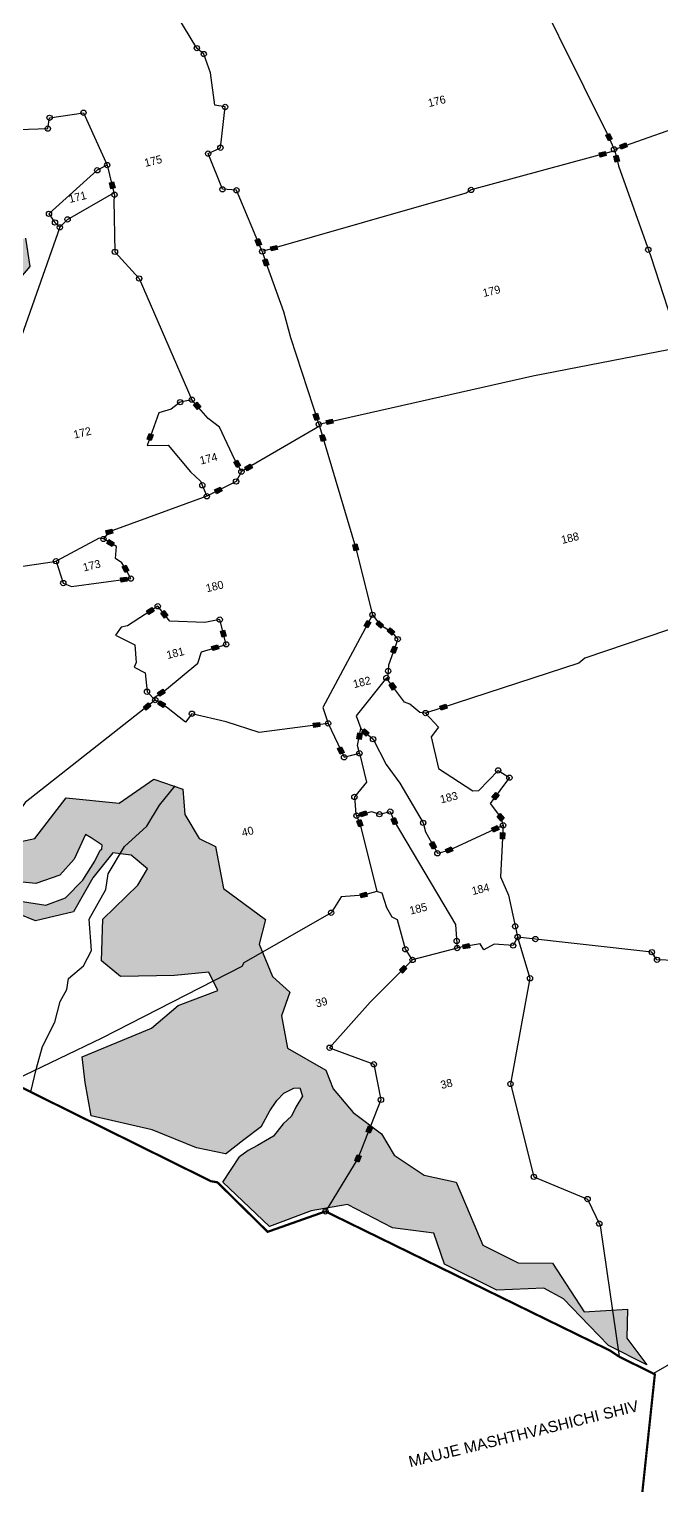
# Model space of a CAD drawing. Header units: metres. Extents: x 314244 to 319090, y 1897847 to 1902845.
# Drawn here: x 317015 to 317753, y 1900184 to 1901882 of the extents above; entities that cross this region are included whole.
import ezdxf

# ---------------------------------------------------------------- set-up
doc = ezdxf.new("R2010")
doc.units = ezdxf.units.M
doc.header["$MEASUREMENT"] = 0
for name, color, linetype in [('LINE_WATER', 4, 'Continuous'), ('POLY_HATCH', 12, 'Continuous'), ('POLY_PARCEL', 6, 'Continuous'), ('SYM_STONE', 1, 'Continuous'), ('TEXT_MAPOUT', 7, 'Continuous'), ('TEXT_PARCEL', 7, 'Continuous'), ('V_BOUND_LINE', 7, 'Continuous')]:
    doc.layers.add(name, color=color, linetype=linetype)
doc.styles.get("Standard").update_dxf_attribs({"font": 'arial.ttf'})
doc.styles.add('TEXT_MAP', font='KRDEV050.TTF')

# ---------------------------------------------------------------- blocks, each defined once
blk = doc.blocks.new('STONE')
blk.add_circle((0, 0), 0.851)
blk = doc.blocks.new('STONESQUAREFILLED')
blk.add_hatch(color=256).paths.add_polyline_path([(0.7, -0.48), (0.7, 0.48), (-0.7, 0.48), (-0.7, -0.48)])
blk.add_lwpolyline([(-0.7, 0.48), (0.7, 0.48), (0.7, -0.48), (-0.7, -0.48)], close=True)

msp = doc.modelspace()

# ---------------------------------------------------------------- hatches: boundary and pattern name
at = {"layer": 'POLY_HATCH'}
h = msp.add_hatch(dxfattribs=at)
h.set_pattern_fill('ZIGZAG', color=256, scale=5.181519, angle=13.8093, style=0)
h.set_pattern_definition([(13.80926, (316196.78, 1897551.823), (12.049036, 19.90258), [16.45132, -16.45132]), (103.80926, (316212.756, 1897555.75), (-19.90258, 12.049036), [16.45132, -16.45132])])
h.paths.add_polyline_path([(316860.9, 1901355), (316893.2, 1901366.6), (316904.2, 1901412.5), (316925.4, 1901443.2), (316962.7, 1901467.3), (316960.1, 1901496.1), (316967.4, 1901527.4), (317003.3, 1901567.3), (317004.9, 1901592.4), (317015.9, 1901605.2), (317010.6, 1901638.2), (316969.3, 1901623.6), (316937.9, 1901624.4), (316854.3, 1901584), (316825.7, 1901596.8), (316816.5, 1901636.1), (316828.3, 1901668.5), (316804.9, 1901696.3), (316791.4, 1901726.5), (316789, 1901767.5), (316751, 1901815.1), (316743.1, 1901845.8), (316749.9, 1901902), (316735.1, 1901931.1), (316725.1, 1901953.3), (316735.1, 1901990), (316730.6, 1902023.3), (316696.8, 1902076.7), (316694, 1902112.8), (316647.1, 1902121), (316610.7, 1902109.3), (316571.2, 1902126.6), (316557.3, 1902148.7), (316503.8, 1902180.3), (316497.9, 1902199.5), (316494.3, 1902232.1), (316466.3, 1902249), (316457, 1902268.9), (316452.4, 1902295.7), (316456, 1902312.3), (316411.2, 1902338.1), (316402.4, 1902355.7), (316392, 1902380.2), (316366.5, 1902409.8), (316337.9, 1902438.8), (316332.3, 1902464.9), (316314.5, 1902456.8), (316315.5, 1902447.8), (316323, 1902415.3), (316359.1, 1902392.3), (316356.4, 1902365.4), (316332.7, 1902341.4), (316344.4, 1902295.4), (316390, 1902282.8), (316370.4, 1902255.7), (316358.2, 1902250), (316361.7, 1902238.1), (316367, 1902223.1), (316379.1, 1902204), (316397.6, 1902192.1), (316412.6, 1902190.9), (316425.9, 1902186.8), (316439.5, 1902177.9), (316446.8, 1902161.7), (316456.2, 1902143.5), (316470, 1902130.6), (316493.1, 1902123.2), (316516.7, 1902127.8), (316555.9, 1902088.5), (316619.2, 1902073), (316667.1, 1902094.1), (316663.6, 1902070.2), (316684.3, 1902033.7), (316639.5, 1902010.2), (316591.4, 1901970.5), (316593.1, 1901939), (316619.3, 1901896.6), (316655.5, 1901863), (316641.3, 1901820.4), (316652.8, 1901775.2), (316695, 1901743.8), (316707.3, 1901756.7), (316720.3, 1901764.6), (316735.5, 1901766.7), (316755, 1901766.8), (316761.1, 1901761.3), (316752.4, 1901752.1), (316740.7, 1901745.3), (316723.9, 1901740.4), (316714.8, 1901735.8), (316708.7, 1901733.6), (316703.7, 1901696.4), (316736, 1901658.7), (316778.2, 1901656.6), (316772.3, 1901632.9), (316743.9, 1901605.3), (316757.3, 1901562.2), (316807.6, 1901527.3), (316857.9, 1901538.5), (316924, 1901554.3), (316929.5, 1901579.5), (316948.5, 1901586.2), (316989.5, 1901605.5), (316999.1, 1901607.5), (316961.4, 1901558.3), (316933.8, 1901491.3), (316886.9, 1901469.7), (316865.6, 1901413.2), (316831.2, 1901419.6), (316797.4, 1901427.1), (316766.4, 1901380.3), (316761.6, 1901357.8), (316765.1, 1901339.9), (316768, 1901331.2), (316775.6, 1901326), (316784.2, 1901316.3), (316789, 1901297.1), (316793.5, 1901275.5), (316786.5, 1901281.6), (316777.7, 1901292), (316764.8, 1901302.9), (316756.4, 1901318.1), (316756.4, 1901333.8), (316691.7, 1901338.5), (316647.2, 1901297.3), (316639.1, 1901246.4), (316629.1, 1901216.1), (316637.7, 1901213.2), (316645.2, 1901208), (316649.6, 1901199.7), (316655.6, 1901201.1), (316660.6, 1901206.3), (316666.4, 1901221), (316671.6, 1901238), (316680, 1901254.9), (316690.7, 1901268.6), (316713.7, 1901283.6), (316752, 1901300.1), (316755.1, 1901293.8), (316743.1, 1901288.5), (316731.1, 1901280), (316716.5, 1901249.8), (316718.4, 1901216.6), (316734.9, 1901184.6), (316731.2, 1901183.7), (316729.7, 1901186.4), (316712.5, 1901202.6), (316704, 1901208.3), (316692.7, 1901206.3), (316682.1, 1901188.8), (316669, 1901184.8), (316657.2, 1901188.2), (316647.9, 1901174.9), (316641.1, 1901148.2), (316650.2, 1901111.2), (316670.8, 1901081.8), (316699.9, 1901071.7), (316721.1, 1901065.2), (316740.7, 1901059), (316739.5, 1901050.9), (316723.7, 1901051.7), (316713.7, 1901047.7), (316715.5, 1901034), (316727, 1901006.3), (316739.1, 1900982.6), (316760.8, 1900964.4), (316796, 1900958.2), (316815.1, 1900960.5), (316831.5, 1900966.9), (316845.8, 1900969.7), (316852.2, 1900959.5), (316847.4, 1900950.4), (316840.1, 1900947.9), (316828.9, 1900942.8), (316812.6, 1900938.8), (316811.8, 1900926), (316810.8, 1900917.2), (316804.6, 1900917.2), (316792.9, 1900919.8), (316775.4, 1900924.1), (316740.4, 1900935.9), (316716.2, 1900954.3), (316698.6, 1900981.3), (316696.7, 1901005.1), (316697, 1901029.5), (316693.3, 1901044.3), (316679.7, 1901055), (316662.4, 1901068), (316644.2, 1901084.7), (316633.4, 1901106.3), (316623.1, 1901128.9), (316623.4, 1901153.3), (316635.1, 1901178.9), (316639.6, 1901189.4), (316615.7, 1901213.6), (316581.5, 1901207.2), (316560.7, 1901162.1), (316574.1, 1901119), (316595.9, 1901074.7), (316638.2, 1901042.7), (316675.4, 1901024.8), (316679.8, 1900975.4), (316716.9, 1900928.4), (316776.5, 1900904.7), (316820, 1900900.4), (316800.4, 1900883.1), (316757.6, 1900868.1), (316764.3, 1900816), (316797.6, 1900787.5), (316864.6, 1900773.7), (316929.5, 1900777.9), (316989.4, 1900809.2), (317003.2, 1900850.1), (317022.5, 1900842.4), (317066.5, 1900852.8), (317089.4, 1900892.7), (317112.7, 1900921.5), (317133.9, 1900919), (317152.8, 1900903.1), (317141.8, 1900883.8), (317100.9, 1900844.3), (317099.5, 1900795.9), (317121.4, 1900777.4), (317184.6, 1900778.8), (317224.5, 1900782.6), (317235, 1900761.3), (317188.7, 1900743.9), (317157.6, 1900717.3), (317076.9, 1900683.7), (317080.2, 1900653.8), (317087.2, 1900615.2), (317158.4, 1900598.8), (317210.1, 1900577.9), (317243.9, 1900570.7), (317265.5, 1900587.7), (317286.1, 1900602.9), (317295.8, 1900621), (317303.8, 1900633.1), (317311.9, 1900641.4), (317323.8, 1900647.4), (317330.8, 1900647.6), (317333.9, 1900638.2), (317326.1, 1900625.3), (317320.9, 1900614.6), (317311.2, 1900605.9), (317299.9, 1900591.4), (317281.4, 1900580.6), (317270.3, 1900574.7), (317260.1, 1900567.2), (317241, 1900537.9), (317295.3, 1900486.2), (317343.9, 1900504.2), (317386.2, 1900511.8), (317438.6, 1900484.7), (317486.7, 1900478.3), (317499.2, 1900442.2), (317560.5, 1900411.7), (317615.3, 1900414.3), (317638.2, 1900401.7), (317668.1, 1900370.7), (317690.4, 1900347.5), (317735.2, 1900325), (317711.8, 1900356), (317712.8, 1900389.8), (317662.2, 1900386.6), (317625.2, 1900443.3), (317585.1, 1900443.6), (317543.9, 1900464.5), (317529.3, 1900499.3), (317513, 1900537.7), (317475.7, 1900545.9), (317440.5, 1900569.1), (317425.8, 1900594.2), (317392.7, 1900618.8), (317369.3, 1900646.5), (317361.1, 1900668.3), (317316.3, 1900694.1), (317309.1, 1900731.5), (317318.9, 1900759.3), (317298.6, 1900777.4), (317283.3, 1900815.2), (317290.4, 1900844), (317241.5, 1900880), (317232.2, 1900929), (317213.3, 1900938.5), (317196.4, 1900966.3), (317194.3, 1900996), (317160.3, 1901007.5), (317119.9, 1900979.4), (317058.1, 1900985.6), (317021.6, 1900938.2), (316983.5, 1900930.1), (316930.5, 1900936.8), (316880, 1900975.7), (316861.2, 1901004.6), (316822.5, 1901022.2), (316797.4, 1901053.5), (316797.4, 1901087.9), (316760.9, 1901119.7), (316761.1, 1901137.1), (316772.3, 1901158.8), (316777.4, 1901212.2), (316805.5, 1901247.8), (316833.4, 1901254.2), (316837.1, 1901280.6), (316840.4, 1901331.1)])
h.paths.add_polyline_path([(317080.7, 1900943.2), (317087.2, 1900939.3), (317100.3, 1900930.7), (317099.9, 1900925.9), (317097.8, 1900924.6), (317091.5, 1900912.1), (317077.4, 1900889.8), (317057.3, 1900869.2), (317034.4, 1900860.5), (317007.4, 1900864.8), (316987, 1900877.8), (316985.7, 1900889.3), (316996.1, 1900888.7), (317022.7, 1900885.8), (317050.8, 1900895.8), (317067.5, 1900914.1)], flags=16)
h.paths.add_polyline_path([(316601.6, 1901663), (316588.9, 1901702.1), (316562.6, 1901726.8), (316524.9, 1901723.1), (316513.3, 1901738), (316540.1, 1901761.1), (316557.7, 1901786.8), (316551.7, 1901833.7), (316492.5, 1901872.4), (316490.5, 1901903.1), (316470.5, 1901926.9), (316417.4, 1901956.1), (316429.5, 1901989), (316400.1, 1902041.2), (316377.3, 1902066.7), (316322.8, 1902061.3), (316293.4, 1902024.1), (316255.5, 1902041.1), (316197.1, 1902011.5), (316141.1, 1901972.6), (316137.7, 1902014), (316153.2, 1902033.1), (316117.6, 1902055.5), (316170.3, 1902090.5), (316126.9, 1902117.8), (316077.4, 1902066.4), (316073.6, 1902020.7), (316102.2, 1901995), (316107.2, 1901973.2), (316096, 1901915.1), (316116.4, 1901912.5), (316192.9, 1901942.2), (316228.5, 1901947.3), (316266.6, 1901932), (316316.8, 1901923.8), (316346.7, 1901935.5), (316374.4, 1901929.8), (316378, 1901906.9), (316410.8, 1901880.6), (316439.8, 1901836.5), (316478.5, 1901806), (316483.6, 1901786.7), (316473.8, 1901752.4), (316483.7, 1901717.2), (316474.3, 1901687.9), (316479.3, 1901662.8), (316476.2, 1901627.8), (316459.8, 1901607.2), (316417.3, 1901597.1), (316385.8, 1901562.3), (316373.3, 1901470), (316380, 1901404.8), (316407.8, 1901389), (316424.2, 1901344.7), (316446.6, 1901350.8), (316429.1, 1901409.5), (316388.9, 1901440.6), (316453.3, 1901470.5), (316449, 1901500.7), (316506.9, 1901502.1), (316539.3, 1901487.4), (316543.4, 1901453.5), (316596.9, 1901452.6), (316637.7, 1901488.9), (316647.5, 1901521.3), (316638.4, 1901590.7)])
h.paths.add_polyline_path([(316537.2, 1901601.3), (316543.8, 1901589.8), (316542, 1901589.3), (316543.3, 1901584), (316541, 1901562.8), (316530.4, 1901545.2), (316504.2, 1901529.4), (316482.1, 1901527.7), (316477.7, 1901537.9), (316487.5, 1901551.5), (316503.9, 1901561.2), (316523.9, 1901579.2)], flags=17)

# ---------------------------------------------------------------- linework, layer by layer
at = {"layer": 'LINE_WATER'}
msp.add_lwpolyline([(317016.9, 1900643.1), (317023.4, 1900670.7), (317030.4, 1900696), (317045, 1900724.3), (317051, 1900748.4), (317058.8, 1900762.2), (317060.8, 1900775.1), (317078.4, 1900789.9), (317087.7, 1900807.8), (317084.9, 1900844.4), (317104.5, 1900879), (317107.3, 1900897.1), (317126.1, 1900929), (317152.1, 1900952.8), (317166.8, 1900977.1), (317185.2, 1900999.9)], dxfattribs=at)
at = {"layer": 'POLY_HATCH'}
for points in [[(317010.6, 1901638.2), (317015.9, 1901605.2), (317004.9, 1901592.4)], [(316983.5, 1900930.1), (317021.6, 1900938.2), (317058.1, 1900985.6), (317119.9, 1900979.4), (317160.3, 1901007.5), (317194.3, 1900996), (317196.4, 1900966.3), (317213.3, 1900938.5), (317232.2, 1900929), (317241.5, 1900880), (317290.4, 1900844), (317283.3, 1900815.2), (317298.6, 1900777.4), (317318.9, 1900759.3), (317309.1, 1900731.5), (317316.3, 1900694.1), (317361.1, 1900668.3), (317369.3, 1900646.5), (317392.7, 1900618.8), (317425.8, 1900594.2), (317440.5, 1900569.1), (317475.7, 1900545.9), (317513, 1900537.7), (317529.3, 1900499.3), (317543.9, 1900464.5), (317585.1, 1900443.6), (317625.2, 1900443.3), (317662.2, 1900386.6), (317712.8, 1900389.8), (317711.8, 1900356), (317735.2, 1900325), (317690.4, 1900347.5), (317668.1, 1900370.7), (317638.2, 1900401.7), (317615.3, 1900414.3), (317560.5, 1900411.7), (317499.2, 1900442.2), (317486.7, 1900478.3), (317438.6, 1900484.7), (317386.2, 1900511.8), (317343.9, 1900504.2), (317295.3, 1900486.2), (317241, 1900537.9), (317260.1, 1900567.2)], [(317087.2, 1900615.2), (317080.2, 1900653.8), (317076.9, 1900683.7), (317157.6, 1900717.3), (317188.7, 1900743.9), (317235, 1900761.3), (317224.5, 1900782.6), (317184.6, 1900778.8), (317121.4, 1900777.4), (317099.5, 1900795.9), (317100.9, 1900844.3), (317141.8, 1900883.8), (317152.8, 1900903.1), (317133.9, 1900919), (317112.7, 1900921.5), (317089.4, 1900892.7), (317066.5, 1900852.8), (317022.5, 1900842.4), (317003.2, 1900850.1)], [(317243.9, 1900570.7), (317265.5, 1900587.7), (317286.1, 1900602.9), (317295.8, 1900621), (317303.8, 1900633.1), (317311.9, 1900641.4), (317323.8, 1900647.4), (317330.8, 1900647.6), (317333.9, 1900638.2), (317326.1, 1900625.3), (317320.9, 1900614.6), (317311.2, 1900605.9), (317299.9, 1900591.4), (317281.4, 1900580.6), (317270.3, 1900574.7), (317260.1, 1900567.2)], [(317243.9, 1900570.7), (317210.1, 1900577.9), (317158.4, 1900598.8), (317087.2, 1900615.2)]]:
    msp.add_lwpolyline(points, dxfattribs=at)
msp.add_lwpolyline([(317100.3, 1900930.7), (317087.2, 1900939.3), (317080.7, 1900943.2), (317067.5, 1900914.1), (317050.8, 1900895.8), (317022.7, 1900885.8), (316996.1, 1900888.7), (316985.7, 1900889.3), (316987, 1900877.8), (317007.4, 1900864.8), (317034.4, 1900860.5), (317057.3, 1900869.2), (317077.4, 1900889.8), (317091.5, 1900912.1), (317097.8, 1900924.6), (317099.9, 1900925.9)], close=True, dxfattribs=at)
at = {"layer": 'POLY_PARCEL'}
for points in [[(317574.1, 1901991.8), (317691.1, 1901756), (317697, 1901741.7)], [(317286.8, 1901622.6), (317256.8, 1901694), (317240.4, 1901695.1), (317223.7, 1901736.7), (317238, 1901743.6), (317243.5, 1901791.1), (317231.5, 1901793.2), (317226.3, 1901830.9), (317218.6, 1901852.8), (317210.5, 1901859.7), (317179.6, 1901910.9), (317176.1, 1901915.9)], [(317697, 1901741.7), (317900.2, 1901813), (317903.6, 1901816.6), (318105.3, 1901874.8)], [(316851.3, 1901791), (316925.8, 1901784.5), (316956.4, 1901738.9), (316991.6, 1901764.4), (317036.8, 1901765.9), (317038.8, 1901778.5), (317078.3, 1901784.4), (317106, 1901723.4)], [(317697.8, 1901739.9), (317530.3, 1901694.4), (317524.6, 1901690.7)], [(317697, 1901741.7), (317697.8, 1901739.9)], [(317697.8, 1901739.9), (317702.1, 1901722.5), (317739.8, 1901616.8), (317773.8, 1901512.6)], [(317106, 1901723.4), (317094.4, 1901717.3), (317038.1, 1901666.5), (317045.1, 1901656.4), (317050.8, 1901650.8)], [(317106, 1901723.4), (317113.9, 1901691.1)], [(317050.8, 1901650.8), (317059.8, 1901660.1), (317113.9, 1901691.1)], [(317113.9, 1901691.1), (317114.5, 1901688.8), (317113.8, 1901682.1), (317115, 1901622.2), (317143.3, 1901591.2), (317204.7, 1901449.9)], [(317524.6, 1901690.7), (317461.5, 1901672.8), (317286.8, 1901622.6)], [(317050.8, 1901650.8), (317006, 1901523.8)], [(317286.8, 1901622.6), (317290.9, 1901609.8), (317311.6, 1901552.8), (317319.6, 1901522.4), (317352.7, 1901421.2)], [(317352.7, 1901421.2), (317602.2, 1901477.6), (317760.4, 1901508.3), (317773.8, 1901512.6)], [(317204.7, 1901449.9), (317191, 1901447), (317180.7, 1901439), (317166.2, 1901434.5), (317152.7, 1901396.4), (317177.2, 1901396.8), (317203.1, 1901365.7)], [(317262.5, 1901366), (317254.9, 1901379.9), (317236.8, 1901417.9), (317223.6, 1901427.8), (317204.7, 1901449.9)], [(317353.4, 1901418.9), (317262.5, 1901366)], [(317352.7, 1901421.2), (317353.4, 1901418.9)], [(317353.4, 1901418.9), (317395.7, 1901277.8), (317415.3, 1901199.1)], [(317203.1, 1901365.7), (317214.9, 1901354.9), (317222.1, 1901337.3)], [(317262.5, 1901366), (317256.2, 1901354.5), (317222.1, 1901337.3)], [(317222.1, 1901337.3), (317108.4, 1901295.8), (317101.6, 1901287.5)], [(317101.6, 1901287.5), (317096.7, 1901288.3), (317046.3, 1901261.6)], [(317046.3, 1901261.6), (317054.8, 1901236.1), (317064.2, 1901232.1), (317133.5, 1901241.3), (317127.5, 1901252.8), (317123.2, 1901259.9), (317115.6, 1901264.6), (317117, 1901278.9), (317101.6, 1901287.5)], [(317046.3, 1901261.6), (317044.7, 1901260.7), (316909.6, 1901240.9), (316903, 1901233.3)], [(317872.5, 1901224.7), (317855.8, 1901214), (317662.9, 1901148.7), (317656.1, 1901142.9), (317477.3, 1901084.6)], [(317415.3, 1901199.1), (317357.4, 1901090.9), (317363.6, 1901072.6)], [(317415.3, 1901199.1), (317423.9, 1901187.8), (317437, 1901179.8), (317444.8, 1901170.8), (317434.1, 1901140.5), (317432.9, 1901123.8)], [(317432.9, 1901123.8), (317431.6, 1901125.6), (317396.3, 1901081.3), (317401.6, 1901066.5)], [(317477.3, 1901084.6), (317470.7, 1901085.3), (317458.8, 1901094.9), (317452.5, 1901097.4), (317432.9, 1901123.8)], [(317162, 1901099.8), (317010.4, 1900980.3), (317003.5, 1900970.2), (316996.3, 1900966.8)], [(317363.6, 1901072.6), (317283.1, 1901061.8), (317244.6, 1901074.5), (317204.8, 1901083.8), (317197.4, 1901073.9), (317175.3, 1901091.4), (317162, 1901099.8)], [(317477.3, 1901084.6), (317492.4, 1901068.2), (317483.7, 1901056.8), (317492.3, 1901019.9), (317532.5, 1900994.1), (317539.3, 1900994.3), (317561.9, 1901017.8), (317575, 1901009.3), (317552.4, 1900979.2), (317564.8, 1900963.1)], [(317363.6, 1901072.6), (317382.2, 1901033), (317400.1, 1901037.7)], [(317400.1, 1901037.7), (317397.7, 1901046.7), (317401.6, 1901066.5)], [(317401.6, 1901066.5), (317416, 1901054.2), (317431.4, 1901024.5), (317447.3, 1901002.9), (317474.4, 1900956.6), (317477.1, 1900946), (317491, 1900921.2), (317504.8, 1900924.9), (317567.6, 1900953.8)], [(317400.1, 1901037.7), (317408.2, 1901004.1), (317394.2, 1900986.8), (317395.8, 1900966.7), (317396.7, 1900964.9)], [(317396.7, 1900964.9), (317414.2, 1900969.7), (317423.4, 1900966.7), (317436.1, 1900969.8), (317440.8, 1900958.6), (317512, 1900838.2), (317514.1, 1900810.7)], [(317396.7, 1900964.9), (317400.6, 1900956.1), (317420.5, 1900876.6)], [(317564.8, 1900963.1), (317567.6, 1900953.8)], [(317567.6, 1900953.8), (317564.8, 1900893.7), (317573.8, 1900872.5), (317583.9, 1900825.8), (317584.6, 1900823.5)], [(317420.5, 1900876.6), (317404.9, 1900872.5), (317378.9, 1900870.2), (317367.1, 1900851.9), (317265.2, 1900793.5), (317262.9, 1900789.3), (317099.8, 1900705.8), (316999.3, 1900657.4), (316996.6, 1900652.9)], [(317462.1, 1900796.8), (317453.7, 1900809.2), (317444.4, 1900843.4), (317438.1, 1900846.5), (317432.1, 1900857.5), (317426.5, 1900874.7), (317420.5, 1900876.6)], [(317584.6, 1900823.5), (317579.4, 1900813.6), (317557.4, 1900815.3), (317545, 1900808.5), (317540.8, 1900815.6), (317516.5, 1900811.3), (317514.1, 1900810.7)], [(317584.6, 1900823.5), (317599, 1900775.5), (317576.3, 1900652.3), (317603.5, 1900544), (317666.2, 1900518.1), (317680.8, 1900487.2), (317702.9, 1900334.4)], [(317768.1, 1900796.1), (317747.1, 1900797), (317741.1, 1900805.9), (317584.6, 1900823.5)], [(317462.1, 1900796.8), (317412.6, 1900747.7), (317365.4, 1900694.5), (317416.9, 1900675.2), (317425.2, 1900633.8), (317398.3, 1900565.5), (317360.5, 1900503.7)], [(317514.1, 1900810.7), (317462.1, 1900796.8)], [(317914.2, 1900409.3), (317890.3, 1900399.4), (317743, 1900314.6)]]:
    msp.add_lwpolyline(points, dxfattribs=at)
msp.add_lwpolyline([(317162, 1901099.8), (317161.4, 1901103), (317175.3, 1901112.4), (317211.5, 1901142.8), (317216.1, 1901156), (317244.7, 1901164.7), (317237.2, 1901193.5), (317219.7, 1901190.1), (317179, 1901191.8), (317164.9, 1901209.1), (317129.5, 1901186.2), (317122.1, 1901184.8), (317115.5, 1901175.5), (317138.3, 1901164.1), (317139.9, 1901143.7), (317137.6, 1901138.2), (317150.4, 1901131.6), (317152.4, 1901109.5)], close=True, dxfattribs=at)
at = {"layer": 'V_BOUND_LINE', "const_width": 2.59}
for points in [[(317360.5, 1900503.7), (317293.1, 1900479.9), (317234.5, 1900537.6), (317227, 1900538.9), (316996.6, 1900652.9)], [(317702.9, 1900334.4), (317692.1, 1900341.6), (317360.5, 1900503.7)], [(317743, 1900314.6), (317702.9, 1900334.4)], [(317720.4, 1900019.5), (317721.2, 1900037.8), (317727.9, 1900133.7), (317730.3, 1900179.1), (317744.6, 1900313.8), (317743, 1900314.6)]]:
    msp.add_lwpolyline(points, dxfattribs=at)

# ---------------------------------------------------------------- block references
at = {"layer": 'SYM_STONE', "ltscale": 10}
for name, p, xscale, yscale, zscale, rotation in [('STONE', (317210.5, 1901859.7), 3.627062953064763, 3.627062953064763, 3.627062953064763, 13.80925698657685), ('STONE', (317094.4, 1901717.3), 3.627062953064763, 3.627062953064763, 3.627062953064763, 13.80925698657685), ('STONE', (317059.8, 1901660.1), 3.627062953064763, 3.627062953064763, 3.627062953064763, 13.80925698657685), ('STONE', (317191, 1901447), 3.627062953064763, 3.627062953064763, 3.627062953064763, 13.80925698657685), ('STONESQUAREFILLED', (317210.8, 1901442.7), 5.181518504378233, 5.181518504378233, 5.181518504378233, 310.6350899650699), ('STONESQUAREFILLED', (317156.2, 1901406.4), 5.181518504378233, 5.181518504378233, 5.181518504378233, 250.5188876088632), ('STONESQUAREFILLED', (317257.5, 1901375.2), 5.181518504378233, 5.181518504378233, 5.181518504378233, 298.7311187895483), ('STONESQUAREFILLED', (317271, 1901370.9), 5.181518504378234, 5.181518504378234, 5.181518504378234, 30.19944251260612), ('STONE', (317101.6, 1901287.5), 3.627062953064763, 3.627062953064763, 3.627062953064763, 13.80925698657685), ('STONESQUAREFILLED', (317127.5, 1901252.8), 5.181518504378234, 5.181518504378234, 5.181518504378234, 297.5731306515918), ('STONE', (317433.6, 1901133.6), 3.627062953064763, 3.627062953064763, 3.627062953064763, 13.80925698657685), ('STONE', (317431.6, 1901125.6), 3.627062953064763, 3.627062953064763, 3.627062953064763, 13.80925698657685), ('STONE', (317152.4, 1901109.5), 3.627062953064763, 3.627062953064763, 3.627062953064763, 13.80925698657685), ('STONE', (317204.8, 1901083.8), 3.627062953064763, 3.627062953064763, 3.627062953064763, 13.80925698657685), ('STONESQUAREFILLED', (317400.1, 1901057.7), 5.181518504378234, 5.181518504378234, 5.181518504378234, 80.42396764175102), ('STONESQUAREFILLED', (317407, 1901061.9), 5.181518504378232, 5.181518504378232, 5.181518504378232, 139.2284349456449), ('STONESQUAREFILLED', (317404.9, 1900967.1), 5.181518504378233, 5.181518504378233, 5.181518504378233, 17.33221776913926), ('STONESQUAREFILLED', (317400.6, 1900956.1), 5.181518504378233, 5.181518504378233, 5.181518504378233, 289.7201984944725), ('STONESQUAREFILLED', (317440.8, 1900958.6), 5.181518504378234, 5.181518504378234, 5.181518504378234, 290.8605056134774), ('STONESQUAREFILLED', (317485.9, 1900930.4), 5.181518504378234, 5.181518504378234, 5.181518504378234, 299.2551437417455), ('STONE', (317579.4, 1900813.6), 3.627062953064763, 3.627062953064763, 3.627062953064763, 13.80925698657685), ('STONE', (317679.8, 1900489.5), 3.627062953064763, 3.627062953064763, 3.627062953064763, 13.80925698657685)]:
    msp.add_blockref(name, p, dxfattribs=dict(at, xscale=xscale, yscale=yscale, zscale=zscale, rotation=rotation))
at = {"layer": 'SYM_STONE'}
for name, p, xscale, yscale, zscale, rotation in [('STONE', (317218.6, 1901852.8), 3.627062953064763, 3.627062953064763, 3.627062953064763, 13.80925698657685), ('STONE', (317038.8, 1901778.5), 3.627062953064763, 3.627062953064763, 3.627062953064763, 13.80925698657685), ('STONE', (317078.3, 1901784.4), 3.627062953064763, 3.627062953064763, 3.627062953064763, 13.80925698657685), ('STONE', (317243.5, 1901791.1), 3.627062953064763, 3.627062953064763, 3.627062953064763, 13.80925698657685), ('STONE', (317036.8, 1901765.9), 3.627062953064763, 3.627062953064763, 3.627062953064763, 13.80925698657685), ('STONE', (317238, 1901743.6), 3.627062953064763, 3.627062953064763, 3.627062953064763, 13.80925698657685), ('STONESQUAREFILLED', (317691.1, 1901756), 5.181518504378232, 5.181518504378232, 5.181518504378232, 116.3940326625463), ('STONESQUAREFILLED', (317708, 1901745.6), 5.181518504378234, 5.181518504378234, 5.181518504378234, 19.32190304958458), ('STONE', (317223.7, 1901736.7), 3.627062953064763, 3.627062953064763, 3.627062953064763, 13.80925698657685), ('STONESQUAREFILLED', (317683.7, 1901736), 5.181518504378233, 5.181518504378233, 5.181518504378233, 195.1680367297892), ('STONE', (317697, 1901741.7), 3.627062953064763, 3.627062953064763, 3.627062953064763, 13.80925698657685), ('STONESQUAREFILLED', (317700, 1901730.9), 5.181518504378234, 5.181518504378234, 5.181518504378234, 284.0004449797401), ('STONE', (317106, 1901723.4), 3.627062953064763, 3.627062953064763, 3.627062953064763, 13.80925698657685), ('STONESQUAREFILLED', (317111.8, 1901699.6), 5.181518504378234, 5.181518504378234, 5.181518504378234, 103.8092569865768), ('STONE', (317240.4, 1901695.1), 3.627062953064763, 3.627062953064763, 3.627062953064763, 13.80925698657685), ('STONE', (317256.8, 1901694), 3.627062953064763, 3.627062953064763, 3.627062953064763, 13.80925698657685), ('STONE', (317530.3, 1901694.4), 3.627062953064763, 3.627062953064763, 3.627062953064763, 13.80925698657685), ('STONE', (317114.5, 1901688.8), 3.627062953064763, 3.627062953064763, 3.627062953064763, 13.80925698657685), ('STONE', (317038.1, 1901666.5), 3.627062953064763, 3.627062953064763, 3.627062953064763, 13.80925698657685), ('STONE', (317045.1, 1901656.4), 3.627062953064763, 3.627062953064763, 3.627062953064763, 13.80925698657685), ('STONE', (317050.8, 1901650.8), 3.627062953064763, 3.627062953064763, 3.627062953064763, 13.80925698657685), ('STONESQUAREFILLED', (317282.2, 1901633.3), 5.181518504378233, 5.181518504378233, 5.181518504378233, 112.7769869011126), ('STONESQUAREFILLED', (317300.5, 1901626.5), 5.181518504378234, 5.181518504378234, 5.181518504378234, 13.80925698657685), ('STONE', (317736.9, 1901624.7), 3.627062953064763, 3.627062953064763, 3.627062953064763, 13.80925698657685), ('STONE', (317115, 1901622.2), 3.627062953064763, 3.627062953064763, 3.627062953064763, 13.80925698657685), ('STONE', (317286.8, 1901622.6), 3.627062953064763, 3.627062953064763, 3.627062953064763, 13.80925698657685), ('STONESQUAREFILLED', (317290.9, 1901609.8), 5.181518504378234, 5.181518504378234, 5.181518504378234, 289.9542680633759), ('STONE', (317143.3, 1901591.2), 3.627062953064763, 3.627062953064763, 3.627062953064763, 13.80925698657685), ('STONE', (317204.7, 1901449.9), 3.627062953064763, 3.627062953064763, 3.627062953064763, 13.80925698657685), ('STONESQUAREFILLED', (317349.8, 1901430), 5.181518504378234, 5.181518504378234, 5.181518504378234, 108.1140751729982), ('STONE', (317352.7, 1901421.2), 3.627062953064763, 3.627062953064763, 3.627062953064763, 13.80925698657685), ('STONESQUAREFILLED', (317365.5, 1901424.1), 5.181518504378234, 5.181518504378234, 5.181518504378234, 12.73792535423184), ('STONESQUAREFILLED', (317357.4, 1901405.3), 5.181518504378234, 5.181518504378234, 5.181518504378234, 286.6776413776694), ('STONE', (317256.2, 1901354.5), 3.627062953064763, 3.627062953064763, 3.627062953064763, 13.80925698657685), ('STONE', (317262.5, 1901366), 3.627062953064763, 3.627062953064763, 3.627062953064763, 13.80925698657685), ('STONE', (317216.9, 1901350.1), 3.627062953064763, 3.627062953064763, 3.627062953064763, 13.80925698657685), ('STONE', (317222.1, 1901337.3), 3.627062953064763, 3.627062953064763, 3.627062953064763, 13.80925698657685), ('STONESQUAREFILLED', (317235.6, 1901344.1), 5.181518504378233, 5.181518504378233, 5.181518504378233, 26.79338713180707), ('STONESQUAREFILLED', (317108.4, 1901295.8), 5.181518504378234, 5.181518504378234, 5.181518504378234, 13.80925698657685), ('STONESQUAREFILLED', (317109.9, 1901282.8), 5.181518504378234, 5.181518504378234, 5.181518504378234, 330.9071628424992), ('STONESQUAREFILLED', (317395.7, 1901277.8), 5.181518504378233, 5.181518504378233, 5.181518504378233, 283.63579377947), ('STONE', (317046.3, 1901261.6), 3.627062953064763, 3.627062953064763, 3.627062953064763, 13.80925698657685), ('STONE', (317054.8, 1901236.1), 3.627062953064763, 3.627062953064763, 3.627062953064763, 13.80925698657685), ('STONESQUAREFILLED', (317125.4, 1901240.2), 5.181518504378233, 5.181518504378233, 5.181518504378233, 187.5838860523272), ('STONE', (317133.5, 1901241.3), 3.627062953064763, 3.627062953064763, 3.627062953064763, 13.80925698657685), ('STONESQUAREFILLED', (317156.4, 1901203.6), 5.181518504378233, 5.181518504378233, 5.181518504378233, 212.9165408930436), ('STONE', (317164.9, 1901209.1), 3.627062953064763, 3.627062953064763, 3.627062953064763, 13.80925698657685), ('STONESQUAREFILLED', (317172.6, 1901199.6), 5.181518504378233, 5.181518504378233, 5.181518504378233, 309.0002744634036), ('STONE', (317415.3, 1901199.1), 3.627062953064763, 3.627062953064763, 3.627062953064763, 13.80925698657685), ('STONE', (317237.2, 1901193.5), 3.627062953064763, 3.627062953064763, 3.627062953064763, 13.80925698657685), ('STONESQUAREFILLED', (317409.5, 1901188.3), 5.181518504378234, 5.181518504378234, 5.181518504378234, 241.8697644330345), ('STONESQUAREFILLED', (317423.9, 1901187.8), 5.181518504378234, 5.181518504378234, 5.181518504378234, 317.8742162898043), ('STONESQUAREFILLED', (317241.4, 1901177.1), 5.181518504378233, 5.181518504378233, 5.181518504378233, 284.6066685702185), ('STONESQUAREFILLED', (317437, 1901179.8), 5.181518504378233, 5.181518504378233, 5.181518504378233, 317.8742162898151), ('STONE', (317444.8, 1901170.8), 3.627062953064763, 3.627062953064763, 3.627062953064763, 13.80925698657685), ('STONESQUAREFILLED', (317231.8, 1901160.8), 5.181518504378233, 5.181518504378233, 5.181518504378233, 16.98246324889747), ('STONE', (317244.7, 1901164.7), 3.627062953064763, 3.627062953064763, 3.627062953064763, 13.80925698657685), ('STONESQUAREFILLED', (317440.4, 1901158.4), 5.181518504378234, 5.181518504378234, 5.181518504378234, 250.4665870523444), ('STONESQUAREFILLED', (317438.8, 1901115.8), 5.181518504378233, 5.181518504378233, 5.181518504378233, 304.7644408675198), ('STONE', (317162, 1901099.8), 3.627062953064763, 3.627062953064763, 3.627062953064763, 13.80925698657685), ('STONESQUAREFILLED', (317169.1, 1901108.3), 5.181518504378233, 5.181518504378233, 5.181518504378233, 33.99515856780881), ('STONESQUAREFILLED', (317152.6, 1901092.3), 5.181518504378233, 5.181518504378233, 5.181518504378233, 218.2361880195003), ('STONESQUAREFILLED', (317169.6, 1901095), 5.181518504378234, 5.181518504378234, 5.181518504378234, 327.8721108634364), ('STONE', (317477.3, 1901084.6), 3.627062953064763, 3.627062953064763, 3.627062953064763, 13.80925698657685), ('STONESQUAREFILLED', (317498.2, 1901091.4), 5.181518504378234, 5.181518504378234, 5.181518504378234, 18.05921634405), ('STONESQUAREFILLED', (317350.2, 1901070.8), 5.181518504378234, 5.181518504378234, 5.181518504378234, 187.5906866522383), ('STONE', (317363.6, 1901072.6), 3.627062953064763, 3.627062953064763, 3.627062953064763, 13.80925698657685), ('STONE', (317416, 1901054.2), 3.627062953064763, 3.627062953064763, 3.627062953064763, 13.80925698657685), ('STONESQUAREFILLED', (317378.4, 1901040.9), 5.181518504378234, 5.181518504378234, 5.181518504378234, 115.1423292558706), ('STONE', (317382.2, 1901033), 3.627062953064763, 3.627062953064763, 3.627062953064763, 13.80925698657685), ('STONE', (317400.1, 1901037.7), 3.627062953064763, 3.627062953064763, 3.627062953064763, 13.80925698657685), ('STONE', (317561.9, 1901017.8), 3.627062953064763, 3.627062953064763, 3.627062953064763, 13.80925698657685), ('STONE', (317575, 1901009.3), 3.627062953064763, 3.627062953064763, 3.627062953064763, 13.80925698657685), ('STONE', (317394.2, 1900986.8), 3.627062953064763, 3.627062953064763, 3.627062953064763, 13.80925698657685), ('STONESQUAREFILLED', (317558.8, 1900987.7), 5.181518504378233, 5.181518504378233, 5.181518504378233, 230.8860846306243), ('STONE', (317396.7, 1900964.9), 3.627062953064763, 3.627062953064763, 3.627062953064763, 13.80925698657685), ('STONE', (317423.4, 1900966.7), 3.627062953064763, 3.627062953064763, 3.627062953064763, 13.80925698657685), ('STONE', (317436.1, 1900969.8), 3.627062953064763, 3.627062953064763, 3.627062953064763, 13.80925698657685), ('STONESQUAREFILLED', (317564.8, 1900963.1), 5.181518504378234, 5.181518504378234, 5.181518504378234, 131.3093949754686), ('STONE', (317474.4, 1900956.6), 3.627062953064763, 3.627062953064763, 3.627062953064763, 13.80925698657685), ('STONESQUAREFILLED', (317558.6, 1900949.7), 5.181518504378234, 5.181518504378234, 5.181518504378234, 204.660562401335), ('STONE', (317567.6, 1900953.8), 3.627062953064763, 3.627062953064763, 3.627062953064763, 13.80925698657685), ('STONESQUAREFILLED', (317567.1, 1900941.6), 5.181518504378234, 5.181518504378234, 5.181518504378234, 267.3045168244748), ('STONE', (317491, 1900921.2), 3.627062953064763, 3.627062953064763, 3.627062953064763, 13.80925698657685), ('STONESQUAREFILLED', (317504.8, 1900924.9), 5.181518504378234, 5.181518504378234, 5.181518504378234, 24.66056240133592), ('STONESQUAREFILLED', (317404.9, 1900872.5), 5.181518504378234, 5.181518504378234, 5.181518504378234, 13.80925698657685), ('STONE', (317367.1, 1900851.9), 3.627062953064763, 3.627062953064763, 3.627062953064763, 13.80925698657685), ('STONE', (317581.7, 1900835.9), 3.627062953064763, 3.627062953064763, 3.627062953064763, 13.80925698657685), ('STONE', (317453.7, 1900809.2), 3.627062953064763, 3.627062953064763, 3.627062953064763, 13.80925698657685), ('STONE', (317513.5, 1900818.9), 3.627062953064763, 3.627062953064763, 3.627062953064763, 13.80925698657685), ('STONE', (317514.1, 1900810.7), 3.627062953064763, 3.627062953064763, 3.627062953064763, 13.80925698657685), ('STONESQUAREFILLED', (317524.7, 1900812.8), 5.181518504378234, 5.181518504378234, 5.181518504378234, 10.26494905691185), ('STONE', (317584.6, 1900823.5), 3.627062953064763, 3.627062953064763, 3.627062953064763, 13.80925698657685), ('STONE', (317605.3, 1900821.2), 3.627062953064763, 3.627062953064763, 3.627062953064763, 13.80925698657685), ('STONE', (317462.1, 1900796.8), 3.627062953064763, 3.627062953064763, 3.627062953064763, 13.80925698657685), ('STONE', (317741.1, 1900805.9), 3.627062953064763, 3.627062953064763, 3.627062953064763, 13.80925698657685), ('STONE', (317747.1, 1900797), 3.627062953064763, 3.627062953064763, 3.627062953064763, 13.80925698657685), ('STONESQUAREFILLED', (317451.1, 1900785.9), 5.181518504378234, 5.181518504378234, 5.181518504378234, 224.8092431911205), ('STONE', (317599, 1900775.5), 3.627062953064763, 3.627062953064763, 3.627062953064763, 13.80925698657685), ('STONE', (317365.4, 1900694.5), 3.627062953064763, 3.627062953064763, 3.627062953064763, 13.80925698657685), ('STONE', (317416.9, 1900675.2), 3.627062953064763, 3.627062953064763, 3.627062953064763, 13.80925698657685), ('STONE', (317576.3, 1900652.3), 3.627062953064763, 3.627062953064763, 3.627062953064763, 13.80925698657685), ('STONE', (317425.2, 1900633.8), 3.627062953064763, 3.627062953064763, 3.627062953064763, 13.80925698657685), ('STONESQUAREFILLED', (317411.6, 1900599.2), 5.181518504378232, 5.181518504378232, 5.181518504378232, 248.4600583652633), ('STONESQUAREFILLED', (317398.3, 1900565.5), 5.181518504378234, 5.181518504378234, 5.181518504378234, 68.46005836526292), ('STONE', (317603.5, 1900544), 3.627062953064763, 3.627062953064763, 3.627062953064763, 13.80925698657685), ('STONE', (317360.5, 1900503.7), 3.627062953064763, 3.627062953064763, 3.627062953064763, 13.80925698657685), ('STONE', (317666.2, 1900518.1), 3.627062953064763, 3.627062953064763, 3.627062953064763, 13.80925698657685)]:
    msp.add_blockref(name, p, dxfattribs=dict(at, xscale=xscale, yscale=yscale, zscale=zscale, rotation=rotation))

# ---------------------------------------------------------------- texts
at = {"layer": 'TEXT_MAPOUT'}
msp.add_text('MAUJE MASHTHVASHICHI SHIV', height=12.954, rotation=13.8093, dxfattribs=at).set_placement((317459.3, 1900205.4))
at = {"layer": 'TEXT_PARCEL', "style": 'TEXT_MAP'}
for s, p in [('176', (317481.3, 1901790.9)), ('175', (317150.6, 1901721.2)), ('171', (317062.4, 1901679.1)), ('179', (317545.1, 1901569.5)), ('172', (317067.9, 1901404.4)), ('174', (317215.1, 1901374.2)), ('188', (317636.7, 1901281.7)), ('173', (317078.9, 1901249.6)), ('180', (317222.3, 1901225.3)), ('181', (317176.4, 1901147.5)), ('182', (317394, 1901113.6)), ('183', (317495.4, 1900979.2)), ('40', (317264.1, 1900940.4)), ('184', (317532.3, 1900872.4)), ('185', (317459.7, 1900849.6)), ('39', (317350.2, 1900741.4)), ('38', (317496, 1900646.3))]:
    msp.add_text(s, height=9.33, rotation=13.8093, dxfattribs=at).set_placement(p)

doc.saveas('drawing.dxf')
